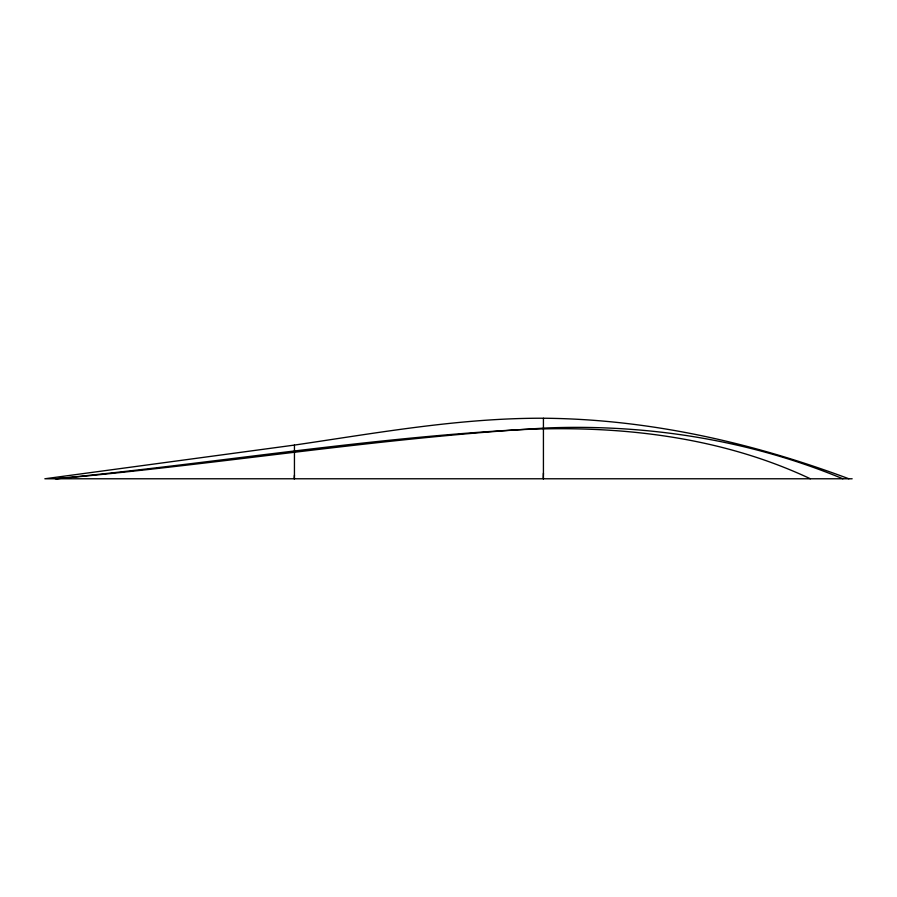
<?xml version="1.0" encoding="UTF-8"?>
<svg xmlns="http://www.w3.org/2000/svg" width="897" height="897" viewBox="0 0 897 897"><rect width="100%" height="100%" fill="white"/><g stroke="black" fill="none" stroke-linecap="round" stroke-linejoin="round"><path stroke-width="1.35" d="M848.865 478.774C751.282 442.299 647.903 419.022 543.425 418.237C459.679 417.924 377.02 432.971 294.451 445.08L294.44 478.774M294.451 475.096L294.104 478.774M543.425 478.774L543.425 418.26M543.425 473.156L543.223 478.774M294.451 445.08L44.85 478.774L852.15 478.774M55.334 478.774C208.205 464.063 360.056 438.902 513.465 430.022C614.243 424.539 718.161 435.393 810.372 478.774M56.309 478.774C220.236 464.254 382.997 437.254 547.361 427.936C648.06 424.046 749.589 440.079 842.855 478.774"/></g></svg>
